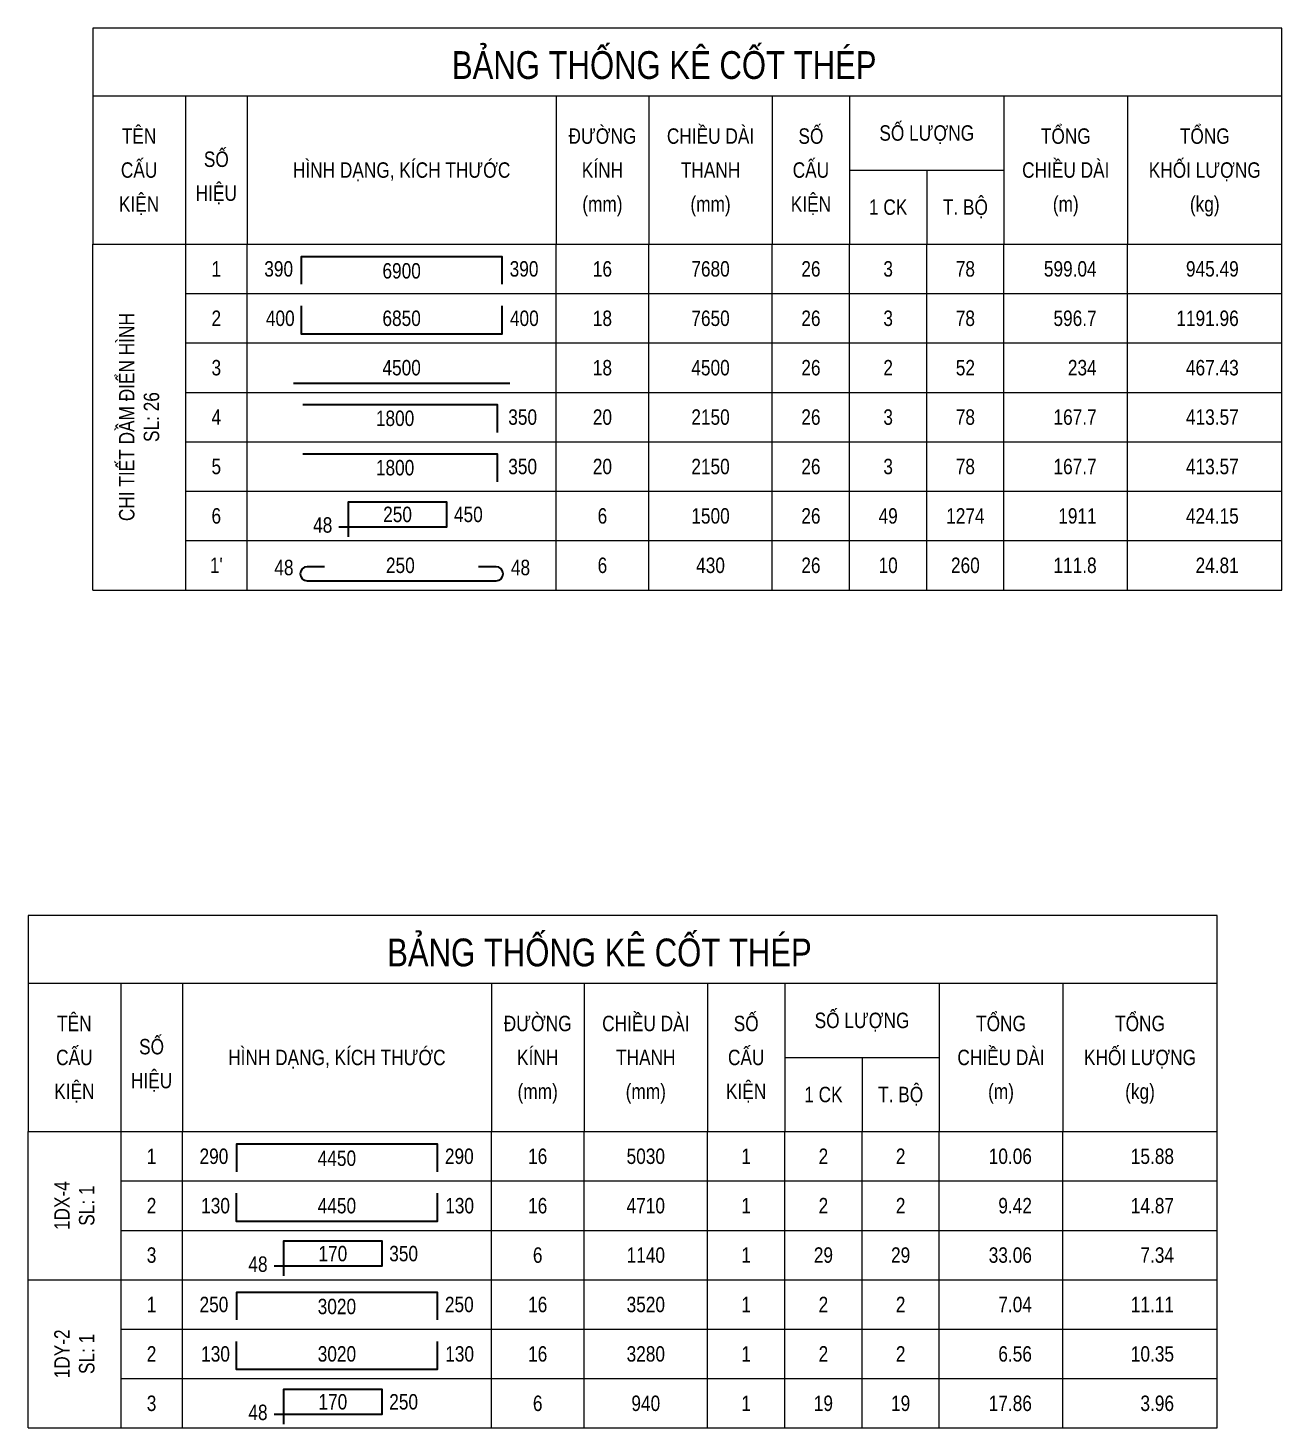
# Model space of a CAD drawing. Extents: x -165145 to 691808, y -202842 to 311040.
# Drawn here: x 284265 to 294414, y -89157 to -77823 of the extents above; entities that cross this region are included whole.
import ezdxf
from ezdxf.enums import TextEntityAlignment as Align

# ---------------------------------------------------------------- set-up
doc = ezdxf.new("R2010")
doc.units = 0
doc.header["$LTSCALE"] = 10
doc.header["$MEASUREMENT"] = 0
doc.layers.get('0').update_dxf_attribs({"linetype": 'CONTINUOUS'})
for name, color, linetype, lineweight in [('DCE_BaoBeTong', 4, 'CONTINUOUS', 18), ('Dce_text', 7, 'CONTINUOUS', 13), ('DCE_ThepChu', 1, 'CONTINUOUS', 35), ('GE_KC_NETTHAY', 2, 'CONTINUOUS', 20)]:
    doc.layers.add(name, color=color, linetype=linetype, lineweight=lineweight)
doc.styles.add('Dce_Text', font='arial.ttf', dxfattribs={"width": 0.8})

# ---------------------------------------------------------------- blocks, each defined once
blk = doc.blocks.new('TKTitle')
at = {"layer": 'DCE_BaoBeTong'}
for p, q in [((15, -11), (15, -35)), ((25, -11), (25, -35)), ((75, -11), (75, -35)), ((90, -11), (90, -35)), ((110, -11), (110, -35)), ((122.5, -11), (122.5, -35)), ((147.5, -11), (147.5, -35)), ((167.5, -11), (167.5, -35)), ((122.5, -23), (147.5, -23)), ((135, -23), (135, -35))]:
    blk.add_line(p, q, dxfattribs=at)
for points in [[(0, 0), (0, -11), (0, -35), (15, -35), (25, -35), (75, -35), (90, -35), (122.5, -35), (135, -35), (147.5, -35), (167.5, -35), (192.5, -35), (192.5, -11), (192.5, 0), (0, 0)], [(0, -11), (15, -11), (25, -11), (75, -11), (90, -11), (122.5, -11), (147.5, -11), (167.5, -11), (192.5, -11)]]:
    blk.add_lwpolyline(points, dxfattribs=at)
at = {"style": 'Dce_Text', "width": 0.8}
for s, height, p in [('BẢNG THỐNG KÊ CỐT THÉP', 4.5, (92.5, -6)), ('TÊN', 2.5, (7.5, -17.5)), ('ĐƯỜNG', 2.5, (82.5, -17.5)), ('CHIỀU DÀI', 2.5, (100, -17.5)), ('SỐ', 2.5, (116.25, -17.5)), ('SỐ LƯỢNG', 2.5, (135, -17)), ('TỔNG', 2.5, (157.5, -17.5)), ('TỔNG', 2.5, (180, -17.5)), ('SỐ', 2.5, (20, -21.25)), ('CẤU', 2.5, (7.5, -23)), ('HÌNH DẠNG, KÍCH THƯỚC', 2.5, (50, -23)), ('KÍNH', 2.5, (82.5, -23)), ('THANH', 2.5, (100, -23)), ('CẤU', 2.5, (116.25, -23)), ('CHIỀU DÀI', 2.5, (157.5, -23)), ('KHỐI LƯỢNG', 2.5, (180, -23)), ('HIỆU', 2.5, (20, -26.75)), ('KIỆN', 2.5, (7.5, -28.5)), ('(mm)', 2.5, (82.5, -28.5)), ('(mm)', 2.5, (100, -28.5)), ('KIỆN', 2.5, (116.25, -28.5)), ('T. BỘ', 2.5, (141.25, -29)), ('(m)', 2.5, (157.5, -28.5)), ('(kg)', 2.5, (180, -28.5)), ('1 CK', 2.5, (128.75, -29))]:
    blk.add_text(s, height=height, dxfattribs=at).set_placement(p, align=Align.MIDDLE_CENTER)
blk = doc.blocks.new('TK4')
at = {"layer": 'DCE_BaoBeTong'}
for p, q in [((0, -8), (0, 0)), ((25, -8), (25, 0)), ((75, -8), (75, 0)), ((90, -8), (90, 0)), ((110, -8), (110, 0)), ((122.5, -8), (122.5, 0)), ((135, -8), (135, 0)), ((147.5, -8), (147.5, 0)), ((167.5, -8), (167.5, 0))]:
    blk.add_line(p, q, dxfattribs=at)
for points in [[(15, -8), (25, -8), (75, -8), (90, -8), (122.5, -8), (135, -8), (147.5, -8), (167.5, -8), (192.5, -8), (192.5, 0)], [(15, 0), (15, -8)]]:
    blk.add_lwpolyline(points, dxfattribs=at)
at = {"layer": 'DCE_ThepChu'}
blk.add_lwpolyline([(33.78, -6.5), (33.78, -2), (66.22, -2), (66.22, -6.5)], dxfattribs=at)
at = {"layer": 'Dce_text', "color": 2, "style": 'Dce_Text', "width": 0.8, "flags": 4}
for tag, p in [('SH', (20, -4)), ('L2', (50, -4.32)), ('DK', (82.5, -4)), ('sumL', (100, -4)), ('SKC', (116.25, -4)), ('SL', (128.75, -4))]:
    blk.add_attdef(tag, text='', height=2.5, dxfattribs=at).set_placement(p, align=Align.MIDDLE_CENTER)
for tag, p in [('L1', (32.43, -4)), ('Lall', (162.5, -4)), ('KL', (185.5, -4))]:
    blk.add_attdef(tag, text='', height=2.5, dxfattribs=at).set_placement(p, align=Align.MIDDLE_RIGHT)
blk.add_attdef('L3', text='', height=2.5, dxfattribs=at).set_placement((67.48, -4), align=Align.MIDDLE_LEFT)
at = {"layer": 'Dce_text', "color": 2, "style": 'Dce_Text', "width": 0.8}
blk.add_attdef('TSL', text='', height=2.5, dxfattribs=at).set_placement((141.25, -4), align=Align.MIDDLE_CENTER)
blk = doc.blocks.new('TK7')
at = {"layer": 'DCE_BaoBeTong'}
for p, q in [((0, -8), (0, 0)), ((25, -8), (25, 0)), ((75, -8), (75, 0)), ((90, -8), (90, 0)), ((110, -8), (110, 0)), ((122.5, -8), (122.5, 0)), ((135, -8), (135, 0)), ((147.5, -8), (147.5, 0)), ((167.5, -8), (167.5, 0))]:
    blk.add_line(p, q, dxfattribs=at)
for points in [[(15, -8), (25, -8), (75, -8), (90, -8), (122.5, -8), (135, -8), (147.5, -8), (167.5, -8), (192.5, -8), (192.5, 0)], [(15, 0), (15, -8)]]:
    blk.add_lwpolyline(points, dxfattribs=at)
at = {"layer": 'DCE_ThepChu'}
blk.add_lwpolyline([(33.72, -2), (33.72, -6.5), (66.28, -6.5), (66.28, -2)], dxfattribs=at)
at = {"layer": 'Dce_text', "color": 2, "style": 'Dce_Text', "width": 0.8, "flags": 4}
for tag, p in [('SH', (20, -4)), ('L2', (50, -4)), ('DK', (82.5, -4)), ('sumL', (100, -4)), ('SKC', (116.25, -4)), ('SL', (128.75, -4))]:
    blk.add_attdef(tag, text='', height=2.5, dxfattribs=at).set_placement(p, align=Align.MIDDLE_CENTER)
for tag, p in [('L1', (32.68, -4)), ('Lall', (162.5, -4)), ('KL', (185.5, -4))]:
    blk.add_attdef(tag, text='', height=2.5, dxfattribs=at).set_placement(p, align=Align.MIDDLE_RIGHT)
blk.add_attdef('L3', text='', height=2.5, dxfattribs=at).set_placement((67.53, -4), align=Align.MIDDLE_LEFT)
at = {"layer": 'Dce_text', "color": 2, "style": 'Dce_Text', "width": 0.8}
blk.add_attdef('TSL', text='', height=2.5, dxfattribs=at).set_placement((141.25, -4), align=Align.MIDDLE_CENTER)
blk = doc.blocks.new('TK1')
at = {"layer": 'DCE_BaoBeTong'}
for p, q in [((0, -8), (0, 0)), ((25, -8), (25, 0)), ((75, -8), (75, 0)), ((90, -8), (90, 0)), ((110, -8), (110, 0)), ((122.5, -8), (122.5, 0)), ((135, -8), (135, 0)), ((147.5, -8), (147.5, 0)), ((167.5, -8), (167.5, 0))]:
    blk.add_line(p, q, dxfattribs=at)
for points in [[(15, -8), (25, -8), (75, -8), (90, -8), (122.5, -8), (135, -8), (147.5, -8), (167.5, -8), (192.5, -8), (192.5, 0)], [(15, 0), (15, -8)]]:
    blk.add_lwpolyline(points, dxfattribs=at)
at = {"layer": 'DCE_ThepChu'}
blk.add_lwpolyline([(32.5, -6.5), (67.5, -6.5)], dxfattribs=at)
at = {"layer": 'Dce_text', "color": 2, "style": 'Dce_Text', "width": 0.8, "flags": 4}
for tag, p in [('SH', (20, -4)), ('L', (50, -4)), ('DK', (82.5, -4)), ('sumL', (100, -4)), ('SKC', (116.25, -4)), ('SL', (128.75, -4))]:
    blk.add_attdef(tag, text='', height=2.5, dxfattribs=at).set_placement(p, align=Align.MIDDLE_CENTER)
at = {"layer": 'Dce_text', "color": 2, "style": 'Dce_Text', "width": 0.8}
blk.add_attdef('TSL', text='', height=2.5, dxfattribs=at).set_placement((141.25, -4), align=Align.MIDDLE_CENTER)
at = {"layer": 'Dce_text', "color": 2, "style": 'Dce_Text', "width": 0.8, "flags": 4}
for tag, p in [('Lall', (162.5, -4)), ('KL', (185.5, -4))]:
    blk.add_attdef(tag, text='', height=2.5, dxfattribs=at).set_placement(p, align=Align.MIDDLE_RIGHT)
blk = doc.blocks.new('TK3')
at = {"layer": 'DCE_BaoBeTong'}
for p, q in [((0, -8), (0, 0)), ((25, -8), (25, 0)), ((75, -8), (75, 0)), ((90, -8), (90, 0)), ((110, -8), (110, 0)), ((122.5, -8), (122.5, 0)), ((135, -8), (135, 0)), ((147.5, -8), (147.5, 0)), ((167.5, -8), (167.5, 0))]:
    blk.add_line(p, q, dxfattribs=at)
for points in [[(15, -8), (25, -8), (75, -8), (90, -8), (122.5, -8), (135, -8), (147.5, -8), (167.5, -8), (192.5, -8), (192.5, 0)], [(15, 0), (15, -8)]]:
    blk.add_lwpolyline(points, dxfattribs=at)
at = {"layer": 'DCE_ThepChu'}
blk.add_lwpolyline([(65.52, -6.5), (65.52, -2), (33.99, -2)], dxfattribs=at)
at = {"layer": 'DCE_BaoBeTong', "color": 2, "style": 'Dce_Text', "width": 0.8}
blk.add_attdef('TSL', text='', height=2.5, dxfattribs=at).set_placement((141.25, -4), align=Align.MIDDLE_CENTER)
at = {"layer": 'Dce_text', "color": 2, "style": 'Dce_Text', "width": 0.8, "flags": 4}
for tag, p in [('SH', (20, -4)), ('L1', (48.94, -4.19)), ('DK', (82.5, -4)), ('sumL', (100, -4)), ('SKC', (116.25, -4)), ('SL', (128.75, -4))]:
    blk.add_attdef(tag, text='', height=2.5, dxfattribs=at).set_placement(p, align=Align.MIDDLE_CENTER)
blk.add_attdef('L2', text='', height=2.5, dxfattribs=at).set_placement((67.26, -4), align=Align.MIDDLE_LEFT)
for tag, p in [('Lall', (162.5, -4)), ('KL', (185.5, -4))]:
    blk.add_attdef(tag, text='', height=2.5, dxfattribs=at).set_placement(p, align=Align.MIDDLE_RIGHT)
blk = doc.blocks.new('TK9')
at = {"layer": 'DCE_BaoBeTong'}
for p, q in [((0, -8), (0, 0)), ((25, -8), (25, 0)), ((75, -8), (75, 0)), ((90, -8), (90, 0)), ((110, -8), (110, 0)), ((122.5, -8), (122.5, 0)), ((135, -8), (135, 0)), ((147.5, -8), (147.5, 0)), ((167.5, -8), (167.5, 0))]:
    blk.add_line(p, q, dxfattribs=at)
for points in [[(15, -8), (25, -8), (75, -8), (90, -8), (122.5, -8), (135, -8), (147.5, -8), (167.5, -8), (192.5, -8), (192.5, 0)], [(15, 0), (15, -8)]]:
    blk.add_lwpolyline(points, dxfattribs=at)
at = {"layer": 'DCE_ThepChu'}
blk.add_lwpolyline([(41.42, -7.37), (41.42, -1.7), (57.26, -1.7), (57.26, -5.81), (39.86, -5.81)], dxfattribs=at)
at = {"layer": 'Dce_text', "color": 2, "style": 'Dce_Text', "width": 0.8, "flags": 4}
for tag, p in [('SH', (20, -4)), ('DK', (82.5, -4)), ('sumL', (100, -4)), ('SKC', (116.25, -4)), ('SL', (128.75, -4))]:
    blk.add_attdef(tag, text='', height=2.5, dxfattribs=at).set_placement(p, align=Align.MIDDLE_CENTER)
at = {"layer": 'Dce_text', "color": 2, "style": 'Dce_Text', "width": 0.8}
blk.add_attdef('M', text='', height=2.5, dxfattribs=at).set_placement((38.78, -5.47), align=Align.MIDDLE_RIGHT)
for tag, p in [('L1', (49.34, -3.76)), ('TSL', (141.25, -4))]:
    blk.add_attdef(tag, text='', height=2.5, dxfattribs=at).set_placement(p, align=Align.MIDDLE_CENTER)
blk.add_attdef('L2', text='', height=2.5, dxfattribs=at).set_placement((58.47, -3.76), align=Align.MIDDLE_LEFT)
at = {"layer": 'Dce_text', "color": 2, "style": 'Dce_Text', "width": 0.8, "flags": 4}
for tag, p in [('Lall', (162.5, -4)), ('KL', (185.5, -4))]:
    blk.add_attdef(tag, text='', height=2.5, dxfattribs=at).set_placement(p, align=Align.MIDDLE_RIGHT)
blk = doc.blocks.new('TK8')
at = {"layer": 'DCE_BaoBeTong'}
for p, q in [((0, -8), (0, 0)), ((25, -8), (25, 0)), ((75, -8), (75, 0)), ((90, -8), (90, 0)), ((110, -8), (110, 0)), ((122.5, -8), (122.5, 0)), ((135, -8), (135, 0)), ((147.5, -8), (147.5, 0)), ((167.5, -8), (167.5, 0))]:
    blk.add_line(p, q, dxfattribs=at)
for points in [[(15, -8), (25, -8), (75, -8), (90, -8), (122.5, -8), (135, -8), (147.5, -8), (167.5, -8), (192.5, -8), (192.5, 0)], [(15, 0), (15, -8)]]:
    blk.add_lwpolyline(points, dxfattribs=at)
at = {"layer": 'DCE_ThepChu'}
blk.add_lwpolyline([(37.54, -4.23), (34.71, -4.23, 1), (34.71, -6.5), (65.29, -6.5, 1), (65.29, -4.23), (62.46, -4.23)], format="xyb", dxfattribs=at)
at = {"layer": 'Dce_text', "color": 2, "style": 'Dce_Text', "width": 0.8, "flags": 4}
for tag, p in [('SH', (20, -4)), ('L', (49.79, -4)), ('DK', (82.5, -4)), ('sumL', (100, -4)), ('SKC', (116.25, -4)), ('SL', (128.75, -4))]:
    blk.add_attdef(tag, text='', height=2.5, dxfattribs=at).set_placement(p, align=Align.MIDDLE_CENTER)
at = {"layer": 'Dce_text', "color": 2, "style": 'Dce_Text', "width": 0.8}
blk.add_attdef('M1', text='', height=2.5, dxfattribs=at).set_placement((32.5, -4.36), align=Align.MIDDLE_RIGHT)
blk.add_attdef('M2', text='', height=2.5, dxfattribs=at).set_placement((67.69, -4.36), align=Align.MIDDLE_LEFT)
blk.add_attdef('TSL', text='', height=2.5, dxfattribs=at).set_placement((141.25, -4), align=Align.MIDDLE_CENTER)
at = {"layer": 'Dce_text', "color": 2, "style": 'Dce_Text', "width": 0.8, "flags": 4}
for tag, p in [('Lall', (162.5, -4)), ('KL', (185.5, -4))]:
    blk.add_attdef(tag, text='', height=2.5, dxfattribs=at).set_placement(p, align=Align.MIDDLE_RIGHT)
blk = doc.blocks.new('TenCauKien')
at = {"layer": 'Dce_text', "style": 'Dce_Text', "width": 0.8}
for tag, p in [('TENCAUKIEN', (-2, 0)), ('SOCAUKIEN', (2, 0))]:
    blk.add_attdef(tag, text='', height=2.5, rotation=90, dxfattribs=at).set_placement(p, align=Align.MIDDLE_CENTER)

msp = doc.modelspace()

# ---------------------------------------------------------------- linework, layer by layer
at = {"layer": 'DCE_BaoBeTong'}
for points in [[(284789.04216, -82372.94175), (285539.04216, -82372.94175)], [(284265.08509, -87957.16215), (285015.08509, -87957.16215)], [(284265.08509, -89157.16215), (285015.08509, -89157.16215)]]:
    msp.add_lwpolyline(points, dxfattribs=at)

# ---------------------------------------------------------------- block references
at = {"layer": 'GE_KC_NETTHAY', "xscale": 50, "yscale": 50, "zscale": 50}
for p in [(284789.04216, -77822.94175), (284265.08509, -85007.16215)]:
    msp.add_blockref('TKTitle', p, dxfattribs=at)
at = {"layer": 'GE_KC_NETTHAY'}
ref = msp.add_blockref('TK4', (284789.04216, -79572.94175), dxfattribs=dict(at, xscale=50, yscale=50, zscale=50))
ref.add_attrib('SH', '1', dxfattribs={"layer": 'Dce_text', "color": 2, "height": 125, "style": 'Dce_Text', "width": 0.8}).set_placement((285789.04216, -79772.94175), align=Align.MIDDLE_CENTER)
ref.add_attrib('L2', '6900', dxfattribs={"layer": 'Dce_text', "color": 2, "height": 125, "style": 'Dce_Text', "width": 0.8}).set_placement((287289.04216, -79788.90353), align=Align.MIDDLE_CENTER)
ref.add_attrib('L1', '390', dxfattribs={"layer": 'Dce_text', "color": 2, "height": 125, "style": 'Dce_Text', "width": 0.8}).set_placement((286410.30746, -79772.94175), align=Align.MIDDLE_RIGHT)
ref.add_attrib('L3', '390', dxfattribs={"layer": 'Dce_text', "color": 2, "height": 125, "style": 'Dce_Text', "width": 0.8}).set_placement((288163.28113, -79772.94175), align=Align.MIDDLE_LEFT)
ref.add_attrib('DK', '16', dxfattribs={"layer": 'Dce_text', "color": 2, "height": 125, "style": 'Dce_Text', "width": 0.8}).set_placement((288914.04216, -79772.94175), align=Align.MIDDLE_CENTER)
ref.add_attrib('sumL', '7680', dxfattribs={"layer": 'Dce_text', "color": 2, "height": 125, "style": 'Dce_Text', "width": 0.8}).set_placement((289789.04216, -79772.94175), align=Align.MIDDLE_CENTER)
ref.add_attrib('SL', '3', dxfattribs={"layer": 'Dce_text', "color": 2, "height": 125, "style": 'Dce_Text', "width": 0.8}).set_placement((291226.54216, -79772.94175), align=Align.MIDDLE_CENTER)
ref.add_attrib('SKC', '26', dxfattribs={"layer": 'Dce_text', "color": 2, "height": 125, "style": 'Dce_Text', "width": 0.8}).set_placement((290601.54216, -79772.94175), align=Align.MIDDLE_CENTER)
ref.add_attrib('Lall', '599.04', dxfattribs={"layer": 'Dce_text', "color": 2, "height": 125, "style": 'Dce_Text', "width": 0.8}).set_placement((292914.04216, -79772.94175), align=Align.MIDDLE_RIGHT)
ref.add_attrib('KL', '945.49', dxfattribs={"layer": 'Dce_text', "color": 2, "height": 125, "style": 'Dce_Text', "width": 0.8}).set_placement((294064.04216, -79772.94175), align=Align.MIDDLE_RIGHT)
ref.add_attrib('TSL', '78', dxfattribs={"layer": 'Dce_text', "color": 2, "height": 125, "style": 'Dce_Text', "width": 0.8}).set_placement((291851.54216, -79772.94175), align=Align.MIDDLE_CENTER)
ref = msp.add_blockref('TK7', (284789.04216, -79972.94175), dxfattribs=dict(at, xscale=50, yscale=50, zscale=50))
ref.add_attrib('SH', '2', dxfattribs={"layer": 'Dce_text', "color": 2, "height": 125, "style": 'Dce_Text', "width": 0.8}).set_placement((285789.04216, -80172.94175), align=Align.MIDDLE_CENTER)
ref.add_attrib('L2', '6850', dxfattribs={"layer": 'Dce_text', "color": 2, "height": 125, "style": 'Dce_Text', "width": 0.8}).set_placement((287289.04216, -80172.94175), align=Align.MIDDLE_CENTER)
ref.add_attrib('L1', '400', dxfattribs={"layer": 'Dce_text', "color": 2, "height": 125, "style": 'Dce_Text', "width": 0.8}).set_placement((286423.25457, -80172.94175), align=Align.MIDDLE_RIGHT)
ref.add_attrib('L3', '400', dxfattribs={"layer": 'Dce_text', "color": 2, "height": 125, "style": 'Dce_Text', "width": 0.8}).set_placement((288165.71267, -80172.94175), align=Align.MIDDLE_LEFT)
ref.add_attrib('DK', '18', dxfattribs={"layer": 'Dce_text', "color": 2, "height": 125, "style": 'Dce_Text', "width": 0.8}).set_placement((288914.04216, -80172.94175), align=Align.MIDDLE_CENTER)
ref.add_attrib('sumL', '7650', dxfattribs={"layer": 'Dce_text', "color": 2, "height": 125, "style": 'Dce_Text', "width": 0.8}).set_placement((289789.04216, -80172.94175), align=Align.MIDDLE_CENTER)
ref.add_attrib('SL', '3', dxfattribs={"layer": 'Dce_text', "color": 2, "height": 125, "style": 'Dce_Text', "width": 0.8}).set_placement((291226.54216, -80172.94175), align=Align.MIDDLE_CENTER)
ref.add_attrib('SKC', '26', dxfattribs={"layer": 'Dce_text', "color": 2, "height": 125, "style": 'Dce_Text', "width": 0.8}).set_placement((290601.54216, -80172.94175), align=Align.MIDDLE_CENTER)
ref.add_attrib('Lall', '596.7', dxfattribs={"layer": 'Dce_text', "color": 2, "height": 125, "style": 'Dce_Text', "width": 0.8}).set_placement((292914.04216, -80172.94175), align=Align.MIDDLE_RIGHT)
ref.add_attrib('KL', '1191.96', dxfattribs={"layer": 'Dce_text', "color": 2, "height": 125, "style": 'Dce_Text', "width": 0.8}).set_placement((294064.04216, -80172.94175), align=Align.MIDDLE_RIGHT)
ref.add_attrib('TSL', '78', dxfattribs={"layer": 'Dce_text', "color": 2, "height": 125, "style": 'Dce_Text', "width": 0.8}).set_placement((291851.54216, -80172.94175), align=Align.MIDDLE_CENTER)
at = {"layer": 'GE_KC_NETTHAY', "xscale": 50, "yscale": 50, "zscale": 50}
for p, values in [((285164.04216, -80972.94175), {'SOCAUKIEN': 'SL: 26', 'TENCAUKIEN': 'CHI TIẾT DẦM ĐIỂN HÌNH'}), ((284640.08509, -87357.16215), {'SOCAUKIEN': 'SL: 1', 'TENCAUKIEN': '1DX-4'}), ((284640.08509, -88557.16215), {'SOCAUKIEN': 'SL: 1', 'TENCAUKIEN': '1DY-2'})]:
    msp.add_blockref('TenCauKien', p, dxfattribs=at).add_auto_attribs(values)
at = {"layer": 'GE_KC_NETTHAY'}
ref = msp.add_blockref('TK1', (284789.04216, -80372.94175), dxfattribs=dict(at, xscale=50, yscale=50, zscale=50))
ref.add_attrib('KL', '467.43', dxfattribs={"layer": 'Dce_text', "color": 2, "height": 125, "style": 'Dce_Text', "width": 0.8}).set_placement((294064.04216, -80572.94175), align=Align.MIDDLE_RIGHT)
ref.add_attrib('Lall', '234', dxfattribs={"layer": 'Dce_text', "color": 2, "height": 125, "style": 'Dce_Text', "width": 0.8}).set_placement((292914.04216, -80572.94175), align=Align.MIDDLE_RIGHT)
ref.add_attrib('SKC', '26', dxfattribs={"layer": 'Dce_text', "color": 2, "height": 125, "style": 'Dce_Text', "width": 0.8}).set_placement((290601.54216, -80572.94175), align=Align.MIDDLE_CENTER)
ref.add_attrib('SL', '2', dxfattribs={"layer": 'Dce_text', "color": 2, "height": 125, "style": 'Dce_Text', "width": 0.8}).set_placement((291226.54216, -80572.94175), align=Align.MIDDLE_CENTER)
ref.add_attrib('sumL', '4500', dxfattribs={"layer": 'Dce_text', "color": 2, "height": 125, "style": 'Dce_Text', "width": 0.8}).set_placement((289789.04216, -80572.94175), align=Align.MIDDLE_CENTER)
ref.add_attrib('DK', '18', dxfattribs={"layer": 'Dce_text', "color": 2, "height": 125, "style": 'Dce_Text', "width": 0.8}).set_placement((288914.04216, -80572.94175), align=Align.MIDDLE_CENTER)
ref.add_attrib('L', '4500', dxfattribs={"layer": 'Dce_text', "color": 2, "height": 125, "style": 'Dce_Text', "width": 0.8}).set_placement((287289.04216, -80572.94175), align=Align.MIDDLE_CENTER)
ref.add_attrib('SH', '3', dxfattribs={"layer": 'Dce_text', "color": 2, "height": 125, "style": 'Dce_Text', "width": 0.8}).set_placement((285789.04216, -80572.94175), align=Align.MIDDLE_CENTER)
ref.add_attrib('TSL', '52', dxfattribs={"layer": 'Dce_text', "color": 2, "height": 125, "style": 'Dce_Text', "width": 0.8}).set_placement((291851.54216, -80572.94175), align=Align.MIDDLE_CENTER)
ref = msp.add_blockref('TK3', (284789.04216, -80772.94175), dxfattribs=dict(at, xscale=50, yscale=50, zscale=50))
ref.add_attrib('SH', '4', dxfattribs={"layer": 'Dce_text', "color": 2, "height": 125, "style": 'Dce_Text', "width": 0.8}).set_placement((285789.04216, -80972.94175), align=Align.MIDDLE_CENTER)
ref.add_attrib('L1', '1800', dxfattribs={"layer": 'Dce_text', "color": 2, "height": 125, "style": 'Dce_Text', "width": 0.8}).set_placement((287235.90696, -80982.54738), align=Align.MIDDLE_CENTER)
ref.add_attrib('L2', '350', dxfattribs={"layer": 'Dce_text', "color": 2, "height": 125, "style": 'Dce_Text', "width": 0.8}).set_placement((288151.92732, -80972.94175), align=Align.MIDDLE_LEFT)
ref.add_attrib('DK', '20', dxfattribs={"layer": 'Dce_text', "color": 2, "height": 125, "style": 'Dce_Text', "width": 0.8}).set_placement((288914.04216, -80972.94175), align=Align.MIDDLE_CENTER)
ref.add_attrib('sumL', '2150', dxfattribs={"layer": 'Dce_text', "color": 2, "height": 125, "style": 'Dce_Text', "width": 0.8}).set_placement((289789.04216, -80972.94175), align=Align.MIDDLE_CENTER)
ref.add_attrib('SL', '3', dxfattribs={"layer": 'Dce_text', "color": 2, "height": 125, "style": 'Dce_Text', "width": 0.8}).set_placement((291226.54216, -80972.94175), align=Align.MIDDLE_CENTER)
ref.add_attrib('SKC', '26', dxfattribs={"layer": 'Dce_text', "color": 2, "height": 125, "style": 'Dce_Text', "width": 0.8}).set_placement((290601.54216, -80972.94175), align=Align.MIDDLE_CENTER)
ref.add_attrib('Lall', '167.7', dxfattribs={"layer": 'Dce_text', "color": 2, "height": 125, "style": 'Dce_Text', "width": 0.8}).set_placement((292914.04216, -80972.94175), align=Align.MIDDLE_RIGHT)
ref.add_attrib('KL', '413.57', dxfattribs={"layer": 'Dce_text', "color": 2, "height": 125, "style": 'Dce_Text', "width": 0.8}).set_placement((294064.04216, -80972.94175), align=Align.MIDDLE_RIGHT)
ref.add_attrib('TSL', '78', dxfattribs={"layer": 'DCE_BaoBeTong', "color": 2, "height": 125, "style": 'Dce_Text', "width": 0.8}).set_placement((291851.54216, -80972.94175), align=Align.MIDDLE_CENTER)
ref = msp.add_blockref('TK3', (284789.04216, -81172.94175), dxfattribs=dict(at, xscale=50, yscale=50, zscale=50))
ref.add_attrib('SH', '5', dxfattribs={"layer": 'Dce_text', "color": 2, "height": 125, "style": 'Dce_Text', "width": 0.8}).set_placement((285789.04216, -81372.94175), align=Align.MIDDLE_CENTER)
ref.add_attrib('L1', '1800', dxfattribs={"layer": 'Dce_text', "color": 2, "height": 125, "style": 'Dce_Text', "width": 0.8}).set_placement((287235.90696, -81382.54738), align=Align.MIDDLE_CENTER)
ref.add_attrib('L2', '350', dxfattribs={"layer": 'Dce_text', "color": 2, "height": 125, "style": 'Dce_Text', "width": 0.8}).set_placement((288151.92732, -81372.94175), align=Align.MIDDLE_LEFT)
ref.add_attrib('DK', '20', dxfattribs={"layer": 'Dce_text', "color": 2, "height": 125, "style": 'Dce_Text', "width": 0.8}).set_placement((288914.04216, -81372.94175), align=Align.MIDDLE_CENTER)
ref.add_attrib('sumL', '2150', dxfattribs={"layer": 'Dce_text', "color": 2, "height": 125, "style": 'Dce_Text', "width": 0.8}).set_placement((289789.04216, -81372.94175), align=Align.MIDDLE_CENTER)
ref.add_attrib('SL', '3', dxfattribs={"layer": 'Dce_text', "color": 2, "height": 125, "style": 'Dce_Text', "width": 0.8}).set_placement((291226.54216, -81372.94175), align=Align.MIDDLE_CENTER)
ref.add_attrib('SKC', '26', dxfattribs={"layer": 'Dce_text', "color": 2, "height": 125, "style": 'Dce_Text', "width": 0.8}).set_placement((290601.54216, -81372.94175), align=Align.MIDDLE_CENTER)
ref.add_attrib('Lall', '167.7', dxfattribs={"layer": 'Dce_text', "color": 2, "height": 125, "style": 'Dce_Text', "width": 0.8}).set_placement((292914.04216, -81372.94175), align=Align.MIDDLE_RIGHT)
ref.add_attrib('KL', '413.57', dxfattribs={"layer": 'Dce_text', "color": 2, "height": 125, "style": 'Dce_Text', "width": 0.8}).set_placement((294064.04216, -81372.94175), align=Align.MIDDLE_RIGHT)
ref.add_attrib('TSL', '78', dxfattribs={"layer": 'DCE_BaoBeTong', "color": 2, "height": 125, "style": 'Dce_Text', "width": 0.8}).set_placement((291851.54216, -81372.94175), align=Align.MIDDLE_CENTER)
ref = msp.add_blockref('TK9', (284789.04216, -81572.94175), dxfattribs=dict(at, xscale=50, yscale=50, zscale=50))
ref.add_attrib('L2', '450', dxfattribs={"layer": 'Dce_text', "color": 2, "height": 125, "style": 'Dce_Text', "width": 0.8}).set_placement((287712.57062, -81760.75967), align=Align.MIDDLE_LEFT)
ref.add_attrib('L1', '250', dxfattribs={"layer": 'Dce_text', "color": 2, "height": 125, "style": 'Dce_Text', "width": 0.8}).set_placement((287256.10428, -81760.75967), align=Align.MIDDLE_CENTER)
ref.add_attrib('M', '48', dxfattribs={"layer": 'Dce_text', "color": 2, "height": 125, "style": 'Dce_Text', "width": 0.8}).set_placement((286727.98116, -81846.32102), align=Align.MIDDLE_RIGHT)
ref.add_attrib('SH', '6', dxfattribs={"layer": 'Dce_text', "color": 2, "height": 125, "style": 'Dce_Text', "width": 0.8}).set_placement((285789.04216, -81772.94175), align=Align.MIDDLE_CENTER)
ref.add_attrib('DK', '6', dxfattribs={"layer": 'Dce_text', "color": 2, "height": 125, "style": 'Dce_Text', "width": 0.8}).set_placement((288914.04216, -81772.94175), align=Align.MIDDLE_CENTER)
ref.add_attrib('sumL', '1500', dxfattribs={"layer": 'Dce_text', "color": 2, "height": 125, "style": 'Dce_Text', "width": 0.8}).set_placement((289789.04216, -81772.94175), align=Align.MIDDLE_CENTER)
ref.add_attrib('SL', '49', dxfattribs={"layer": 'Dce_text', "color": 2, "height": 125, "style": 'Dce_Text', "width": 0.8}).set_placement((291226.54216, -81772.94175), align=Align.MIDDLE_CENTER)
ref.add_attrib('SKC', '26', dxfattribs={"layer": 'Dce_text', "color": 2, "height": 125, "style": 'Dce_Text', "width": 0.8}).set_placement((290601.54216, -81772.94175), align=Align.MIDDLE_CENTER)
ref.add_attrib('Lall', '1911', dxfattribs={"layer": 'Dce_text', "color": 2, "height": 125, "style": 'Dce_Text', "width": 0.8}).set_placement((292914.04216, -81772.94175), align=Align.MIDDLE_RIGHT)
ref.add_attrib('KL', '424.15', dxfattribs={"layer": 'Dce_text', "color": 2, "height": 125, "style": 'Dce_Text', "width": 0.8}).set_placement((294064.04216, -81772.94175), align=Align.MIDDLE_RIGHT)
ref.add_attrib('TSL', '1274', dxfattribs={"layer": 'Dce_text', "color": 2, "height": 125, "style": 'Dce_Text', "width": 0.8}).set_placement((291851.54216, -81772.94175), align=Align.MIDDLE_CENTER)
ref = msp.add_blockref('TK8', (284789.04216, -81972.94175), dxfattribs=dict(at, xscale=50, yscale=50, zscale=50))
ref.add_attrib('M2', '48', dxfattribs={"layer": 'Dce_text', "color": 2, "height": 125, "style": 'Dce_Text', "width": 0.8}).set_placement((288173.32864, -82190.75538), align=Align.MIDDLE_LEFT)
ref.add_attrib('M1', '48', dxfattribs={"layer": 'Dce_text', "color": 2, "height": 125, "style": 'Dce_Text', "width": 0.8}).set_placement((286414.14194, -82190.75538), align=Align.MIDDLE_RIGHT)
ref.add_attrib('KL', '24.81', dxfattribs={"layer": 'Dce_text', "color": 2, "height": 125, "style": 'Dce_Text', "width": 0.8}).set_placement((294064.04216, -82172.94175), align=Align.MIDDLE_RIGHT)
ref.add_attrib('Lall', '111.8', dxfattribs={"layer": 'Dce_text', "color": 2, "height": 125, "style": 'Dce_Text', "width": 0.8}).set_placement((292914.04216, -82172.94175), align=Align.MIDDLE_RIGHT)
ref.add_attrib('SKC', '26', dxfattribs={"layer": 'Dce_text', "color": 2, "height": 125, "style": 'Dce_Text', "width": 0.8}).set_placement((290601.54216, -82172.94175), align=Align.MIDDLE_CENTER)
ref.add_attrib('SL', '10', dxfattribs={"layer": 'Dce_text', "color": 2, "height": 125, "style": 'Dce_Text', "width": 0.8}).set_placement((291226.54216, -82172.94175), align=Align.MIDDLE_CENTER)
ref.add_attrib('sumL', '430', dxfattribs={"layer": 'Dce_text', "color": 2, "height": 125, "style": 'Dce_Text', "width": 0.8}).set_placement((289789.04216, -82172.94175), align=Align.MIDDLE_CENTER)
ref.add_attrib('DK', '6', dxfattribs={"layer": 'Dce_text', "color": 2, "height": 125, "style": 'Dce_Text', "width": 0.8}).set_placement((288914.04216, -82172.94175), align=Align.MIDDLE_CENTER)
ref.add_attrib('L', '250', dxfattribs={"layer": 'Dce_text', "color": 2, "height": 125, "style": 'Dce_Text', "width": 0.8}).set_placement((287278.66459, -82172.94175), align=Align.MIDDLE_CENTER)
ref.add_attrib('SH', "1'", dxfattribs={"layer": 'Dce_text', "color": 2, "height": 125, "style": 'Dce_Text', "width": 0.8}).set_placement((285789.04216, -82172.94175), align=Align.MIDDLE_CENTER)
ref.add_attrib('TSL', '260', dxfattribs={"layer": 'Dce_text', "color": 2, "height": 125, "style": 'Dce_Text', "width": 0.8}).set_placement((291851.54216, -82172.94175), align=Align.MIDDLE_CENTER)
ref = msp.add_blockref('TK4', (284265.08509, -86757.16215), dxfattribs=dict(at, xscale=50, yscale=50, zscale=50))
ref.add_attrib('SH', '1', dxfattribs={"layer": 'Dce_text', "color": 2, "height": 125, "style": 'Dce_Text', "width": 0.8}).set_placement((285265.08509, -86957.16215), align=Align.MIDDLE_CENTER)
ref.add_attrib('L2', '4450', dxfattribs={"layer": 'Dce_text', "color": 2, "height": 125, "style": 'Dce_Text', "width": 0.8}).set_placement((286765.08509, -86973.12394), align=Align.MIDDLE_CENTER)
ref.add_attrib('L1', '290', dxfattribs={"layer": 'Dce_text', "color": 2, "height": 125, "style": 'Dce_Text', "width": 0.8}).set_placement((285886.3504, -86957.16215), align=Align.MIDDLE_RIGHT)
ref.add_attrib('L3', '290', dxfattribs={"layer": 'Dce_text', "color": 2, "height": 125, "style": 'Dce_Text', "width": 0.8}).set_placement((287639.32406, -86957.16215), align=Align.MIDDLE_LEFT)
ref.add_attrib('DK', '16', dxfattribs={"layer": 'Dce_text', "color": 2, "height": 125, "style": 'Dce_Text', "width": 0.8}).set_placement((288390.08509, -86957.16215), align=Align.MIDDLE_CENTER)
ref.add_attrib('sumL', '5030', dxfattribs={"layer": 'Dce_text', "color": 2, "height": 125, "style": 'Dce_Text', "width": 0.8}).set_placement((289265.08509, -86957.16215), align=Align.MIDDLE_CENTER)
ref.add_attrib('SL', '2', dxfattribs={"layer": 'Dce_text', "color": 2, "height": 125, "style": 'Dce_Text', "width": 0.8}).set_placement((290702.58509, -86957.16215), align=Align.MIDDLE_CENTER)
ref.add_attrib('SKC', '1', dxfattribs={"layer": 'Dce_text', "color": 2, "height": 125, "style": 'Dce_Text', "width": 0.8}).set_placement((290077.58509, -86957.16215), align=Align.MIDDLE_CENTER)
ref.add_attrib('Lall', '10.06', dxfattribs={"layer": 'Dce_text', "color": 2, "height": 125, "style": 'Dce_Text', "width": 0.8}).set_placement((292390.08509, -86957.16215), align=Align.MIDDLE_RIGHT)
ref.add_attrib('KL', '15.88', dxfattribs={"layer": 'Dce_text', "color": 2, "height": 125, "style": 'Dce_Text', "width": 0.8}).set_placement((293540.08509, -86957.16215), align=Align.MIDDLE_RIGHT)
ref.add_attrib('TSL', '2', dxfattribs={"layer": 'Dce_text', "color": 2, "height": 125, "style": 'Dce_Text', "width": 0.8}).set_placement((291327.58509, -86957.16215), align=Align.MIDDLE_CENTER)
ref = msp.add_blockref('TK7', (284265.08509, -87157.16215), dxfattribs=dict(at, xscale=50, yscale=50, zscale=50))
ref.add_attrib('SH', '2', dxfattribs={"layer": 'Dce_text', "color": 2, "height": 125, "style": 'Dce_Text', "width": 0.8}).set_placement((285265.08509, -87357.16215), align=Align.MIDDLE_CENTER)
ref.add_attrib('L2', '4450', dxfattribs={"layer": 'Dce_text', "color": 2, "height": 125, "style": 'Dce_Text', "width": 0.8}).set_placement((286765.08509, -87357.16215), align=Align.MIDDLE_CENTER)
ref.add_attrib('L1', '130', dxfattribs={"layer": 'Dce_text', "color": 2, "height": 125, "style": 'Dce_Text', "width": 0.8}).set_placement((285899.29751, -87357.16215), align=Align.MIDDLE_RIGHT)
ref.add_attrib('L3', '130', dxfattribs={"layer": 'Dce_text', "color": 2, "height": 125, "style": 'Dce_Text', "width": 0.8}).set_placement((287641.75561, -87357.16215), align=Align.MIDDLE_LEFT)
ref.add_attrib('DK', '16', dxfattribs={"layer": 'Dce_text', "color": 2, "height": 125, "style": 'Dce_Text', "width": 0.8}).set_placement((288390.08509, -87357.16215), align=Align.MIDDLE_CENTER)
ref.add_attrib('sumL', '4710', dxfattribs={"layer": 'Dce_text', "color": 2, "height": 125, "style": 'Dce_Text', "width": 0.8}).set_placement((289265.08509, -87357.16215), align=Align.MIDDLE_CENTER)
ref.add_attrib('SL', '2', dxfattribs={"layer": 'Dce_text', "color": 2, "height": 125, "style": 'Dce_Text', "width": 0.8}).set_placement((290702.58509, -87357.16215), align=Align.MIDDLE_CENTER)
ref.add_attrib('SKC', '1', dxfattribs={"layer": 'Dce_text', "color": 2, "height": 125, "style": 'Dce_Text', "width": 0.8}).set_placement((290077.58509, -87357.16215), align=Align.MIDDLE_CENTER)
ref.add_attrib('Lall', '9.42', dxfattribs={"layer": 'Dce_text', "color": 2, "height": 125, "style": 'Dce_Text', "width": 0.8}).set_placement((292390.08509, -87357.16215), align=Align.MIDDLE_RIGHT)
ref.add_attrib('KL', '14.87', dxfattribs={"layer": 'Dce_text', "color": 2, "height": 125, "style": 'Dce_Text', "width": 0.8}).set_placement((293540.08509, -87357.16215), align=Align.MIDDLE_RIGHT)
ref.add_attrib('TSL', '2', dxfattribs={"layer": 'Dce_text', "color": 2, "height": 125, "style": 'Dce_Text', "width": 0.8}).set_placement((291327.58509, -87357.16215), align=Align.MIDDLE_CENTER)
ref = msp.add_blockref('TK9', (284265.08509, -87557.16215), dxfattribs=dict(at, xscale=50, yscale=50, zscale=50))
ref.add_attrib('L2', '350', dxfattribs={"layer": 'Dce_text', "color": 2, "height": 125, "style": 'Dce_Text', "width": 0.8}).set_placement((287188.61356, -87744.98008), align=Align.MIDDLE_LEFT)
ref.add_attrib('L1', '170', dxfattribs={"layer": 'Dce_text', "color": 2, "height": 125, "style": 'Dce_Text', "width": 0.8}).set_placement((286732.14721, -87744.98008), align=Align.MIDDLE_CENTER)
ref.add_attrib('M', '48', dxfattribs={"layer": 'Dce_text', "color": 2, "height": 125, "style": 'Dce_Text', "width": 0.8}).set_placement((286204.0241, -87830.54143), align=Align.MIDDLE_RIGHT)
ref.add_attrib('SH', '3', dxfattribs={"layer": 'Dce_text', "color": 2, "height": 125, "style": 'Dce_Text', "width": 0.8}).set_placement((285265.08509, -87757.16215), align=Align.MIDDLE_CENTER)
ref.add_attrib('DK', '6', dxfattribs={"layer": 'Dce_text', "color": 2, "height": 125, "style": 'Dce_Text', "width": 0.8}).set_placement((288390.08509, -87757.16215), align=Align.MIDDLE_CENTER)
ref.add_attrib('sumL', '1140', dxfattribs={"layer": 'Dce_text', "color": 2, "height": 125, "style": 'Dce_Text', "width": 0.8}).set_placement((289265.08509, -87757.16215), align=Align.MIDDLE_CENTER)
ref.add_attrib('SL', '29', dxfattribs={"layer": 'Dce_text', "color": 2, "height": 125, "style": 'Dce_Text', "width": 0.8}).set_placement((290702.58509, -87757.16215), align=Align.MIDDLE_CENTER)
ref.add_attrib('SKC', '1', dxfattribs={"layer": 'Dce_text', "color": 2, "height": 125, "style": 'Dce_Text', "width": 0.8}).set_placement((290077.58509, -87757.16215), align=Align.MIDDLE_CENTER)
ref.add_attrib('Lall', '33.06', dxfattribs={"layer": 'Dce_text', "color": 2, "height": 125, "style": 'Dce_Text', "width": 0.8}).set_placement((292390.08509, -87757.16215), align=Align.MIDDLE_RIGHT)
ref.add_attrib('KL', '7.34', dxfattribs={"layer": 'Dce_text', "color": 2, "height": 125, "style": 'Dce_Text', "width": 0.8}).set_placement((293540.08509, -87757.16215), align=Align.MIDDLE_RIGHT)
ref.add_attrib('TSL', '29', dxfattribs={"layer": 'Dce_text', "color": 2, "height": 125, "style": 'Dce_Text', "width": 0.8}).set_placement((291327.58509, -87757.16215), align=Align.MIDDLE_CENTER)
ref = msp.add_blockref('TK4', (284265.08509, -87957.16215), dxfattribs=dict(at, xscale=50, yscale=50, zscale=50))
ref.add_attrib('SH', '1', dxfattribs={"layer": 'Dce_text', "color": 2, "height": 125, "style": 'Dce_Text', "width": 0.8}).set_placement((285265.08509, -88157.16215), align=Align.MIDDLE_CENTER)
ref.add_attrib('L2', '3020', dxfattribs={"layer": 'Dce_text', "color": 2, "height": 125, "style": 'Dce_Text', "width": 0.8}).set_placement((286765.08509, -88173.12394), align=Align.MIDDLE_CENTER)
ref.add_attrib('L1', '250', dxfattribs={"layer": 'Dce_text', "color": 2, "height": 125, "style": 'Dce_Text', "width": 0.8}).set_placement((285886.3504, -88157.16215), align=Align.MIDDLE_RIGHT)
ref.add_attrib('L3', '250', dxfattribs={"layer": 'Dce_text', "color": 2, "height": 125, "style": 'Dce_Text', "width": 0.8}).set_placement((287639.32406, -88157.16215), align=Align.MIDDLE_LEFT)
ref.add_attrib('DK', '16', dxfattribs={"layer": 'Dce_text', "color": 2, "height": 125, "style": 'Dce_Text', "width": 0.8}).set_placement((288390.08509, -88157.16215), align=Align.MIDDLE_CENTER)
ref.add_attrib('sumL', '3520', dxfattribs={"layer": 'Dce_text', "color": 2, "height": 125, "style": 'Dce_Text', "width": 0.8}).set_placement((289265.08509, -88157.16215), align=Align.MIDDLE_CENTER)
ref.add_attrib('SL', '2', dxfattribs={"layer": 'Dce_text', "color": 2, "height": 125, "style": 'Dce_Text', "width": 0.8}).set_placement((290702.58509, -88157.16215), align=Align.MIDDLE_CENTER)
ref.add_attrib('SKC', '1', dxfattribs={"layer": 'Dce_text', "color": 2, "height": 125, "style": 'Dce_Text', "width": 0.8}).set_placement((290077.58509, -88157.16215), align=Align.MIDDLE_CENTER)
ref.add_attrib('Lall', '7.04', dxfattribs={"layer": 'Dce_text', "color": 2, "height": 125, "style": 'Dce_Text', "width": 0.8}).set_placement((292390.08509, -88157.16215), align=Align.MIDDLE_RIGHT)
ref.add_attrib('KL', '11.11', dxfattribs={"layer": 'Dce_text', "color": 2, "height": 125, "style": 'Dce_Text', "width": 0.8}).set_placement((293540.08509, -88157.16215), align=Align.MIDDLE_RIGHT)
ref.add_attrib('TSL', '2', dxfattribs={"layer": 'Dce_text', "color": 2, "height": 125, "style": 'Dce_Text', "width": 0.8}).set_placement((291327.58509, -88157.16215), align=Align.MIDDLE_CENTER)
ref = msp.add_blockref('TK7', (284265.08509, -88357.16215), dxfattribs=dict(at, xscale=50, yscale=50, zscale=50))
ref.add_attrib('SH', '2', dxfattribs={"layer": 'Dce_text', "color": 2, "height": 125, "style": 'Dce_Text', "width": 0.8}).set_placement((285265.08509, -88557.16215), align=Align.MIDDLE_CENTER)
ref.add_attrib('L2', '3020', dxfattribs={"layer": 'Dce_text', "color": 2, "height": 125, "style": 'Dce_Text', "width": 0.8}).set_placement((286765.08509, -88557.16215), align=Align.MIDDLE_CENTER)
ref.add_attrib('L1', '130', dxfattribs={"layer": 'Dce_text', "color": 2, "height": 125, "style": 'Dce_Text', "width": 0.8}).set_placement((285899.29751, -88557.16215), align=Align.MIDDLE_RIGHT)
ref.add_attrib('L3', '130', dxfattribs={"layer": 'Dce_text', "color": 2, "height": 125, "style": 'Dce_Text', "width": 0.8}).set_placement((287641.75561, -88557.16215), align=Align.MIDDLE_LEFT)
ref.add_attrib('DK', '16', dxfattribs={"layer": 'Dce_text', "color": 2, "height": 125, "style": 'Dce_Text', "width": 0.8}).set_placement((288390.08509, -88557.16215), align=Align.MIDDLE_CENTER)
ref.add_attrib('sumL', '3280', dxfattribs={"layer": 'Dce_text', "color": 2, "height": 125, "style": 'Dce_Text', "width": 0.8}).set_placement((289265.08509, -88557.16215), align=Align.MIDDLE_CENTER)
ref.add_attrib('SL', '2', dxfattribs={"layer": 'Dce_text', "color": 2, "height": 125, "style": 'Dce_Text', "width": 0.8}).set_placement((290702.58509, -88557.16215), align=Align.MIDDLE_CENTER)
ref.add_attrib('SKC', '1', dxfattribs={"layer": 'Dce_text', "color": 2, "height": 125, "style": 'Dce_Text', "width": 0.8}).set_placement((290077.58509, -88557.16215), align=Align.MIDDLE_CENTER)
ref.add_attrib('Lall', '6.56', dxfattribs={"layer": 'Dce_text', "color": 2, "height": 125, "style": 'Dce_Text', "width": 0.8}).set_placement((292390.08509, -88557.16215), align=Align.MIDDLE_RIGHT)
ref.add_attrib('KL', '10.35', dxfattribs={"layer": 'Dce_text', "color": 2, "height": 125, "style": 'Dce_Text', "width": 0.8}).set_placement((293540.08509, -88557.16215), align=Align.MIDDLE_RIGHT)
ref.add_attrib('TSL', '2', dxfattribs={"layer": 'Dce_text', "color": 2, "height": 125, "style": 'Dce_Text', "width": 0.8}).set_placement((291327.58509, -88557.16215), align=Align.MIDDLE_CENTER)
ref = msp.add_blockref('TK9', (284265.08509, -88757.16215), dxfattribs=dict(at, xscale=50, yscale=50, zscale=50))
ref.add_attrib('L2', '250', dxfattribs={"layer": 'Dce_text', "color": 2, "height": 125, "style": 'Dce_Text', "width": 0.8}).set_placement((287188.61356, -88944.98008), align=Align.MIDDLE_LEFT)
ref.add_attrib('L1', '170', dxfattribs={"layer": 'Dce_text', "color": 2, "height": 125, "style": 'Dce_Text', "width": 0.8}).set_placement((286732.14721, -88944.98008), align=Align.MIDDLE_CENTER)
ref.add_attrib('M', '48', dxfattribs={"layer": 'Dce_text', "color": 2, "height": 125, "style": 'Dce_Text', "width": 0.8}).set_placement((286204.0241, -89030.54143), align=Align.MIDDLE_RIGHT)
ref.add_attrib('SH', '3', dxfattribs={"layer": 'Dce_text', "color": 2, "height": 125, "style": 'Dce_Text', "width": 0.8}).set_placement((285265.08509, -88957.16215), align=Align.MIDDLE_CENTER)
ref.add_attrib('DK', '6', dxfattribs={"layer": 'Dce_text', "color": 2, "height": 125, "style": 'Dce_Text', "width": 0.8}).set_placement((288390.08509, -88957.16215), align=Align.MIDDLE_CENTER)
ref.add_attrib('sumL', '940', dxfattribs={"layer": 'Dce_text', "color": 2, "height": 125, "style": 'Dce_Text', "width": 0.8}).set_placement((289265.08509, -88957.16215), align=Align.MIDDLE_CENTER)
ref.add_attrib('SL', '19', dxfattribs={"layer": 'Dce_text', "color": 2, "height": 125, "style": 'Dce_Text', "width": 0.8}).set_placement((290702.58509, -88957.16215), align=Align.MIDDLE_CENTER)
ref.add_attrib('SKC', '1', dxfattribs={"layer": 'Dce_text', "color": 2, "height": 125, "style": 'Dce_Text', "width": 0.8}).set_placement((290077.58509, -88957.16215), align=Align.MIDDLE_CENTER)
ref.add_attrib('Lall', '17.86', dxfattribs={"layer": 'Dce_text', "color": 2, "height": 125, "style": 'Dce_Text', "width": 0.8}).set_placement((292390.08509, -88957.16215), align=Align.MIDDLE_RIGHT)
ref.add_attrib('KL', '3.96', dxfattribs={"layer": 'Dce_text', "color": 2, "height": 125, "style": 'Dce_Text', "width": 0.8}).set_placement((293540.08509, -88957.16215), align=Align.MIDDLE_RIGHT)
ref.add_attrib('TSL', '19', dxfattribs={"layer": 'Dce_text', "color": 2, "height": 125, "style": 'Dce_Text', "width": 0.8}).set_placement((291327.58509, -88957.16215), align=Align.MIDDLE_CENTER)

doc.saveas('drawing.dxf')
